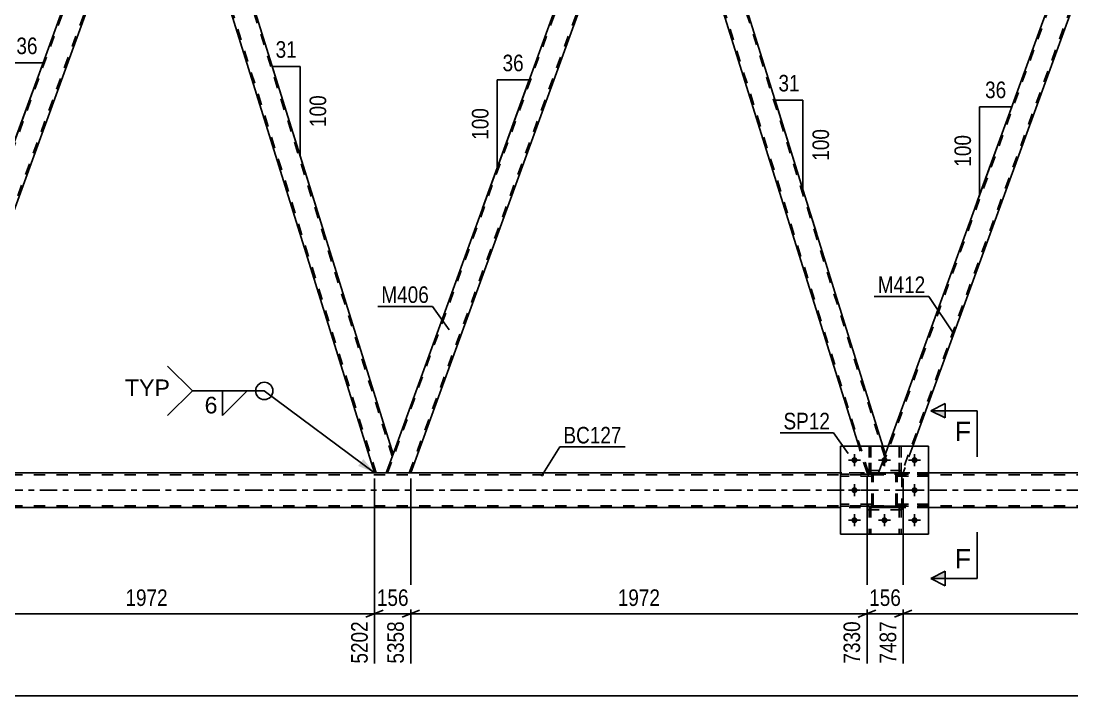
# Model space of a CAD drawing. Header units: millimetres. Extents: x -129 to 712, y -428 to 166.
# Drawn here: x 54 to 235.8, y -160.6 to -43.9 of the extents above; entities that cross this region are included whole.
import ezdxf

# ---------------------------------------------------------------- set-up
doc = ezdxf.new("R2010")
doc.units = ezdxf.units.MM
doc.linetypes.add('DXK_LINE_DOT2', pattern=[3.9198, 1.9599, -1.9599])
doc.linetypes.add('DXK_LINE_DOT3', pattern=[5.9187, 2.979, -0.9799, 0.9799, -0.9799])
doc.styles.add('Arial', font='ARIAL.TTF', dxfattribs={"height": 0.2})
doc.styles.add('Arial Narrow', font='ARIALN.TTF', dxfattribs={"height": 0.2})

# ---------------------------------------------------------------- blocks, each defined once
blk = doc.blocks.new('Part-232816670-5241 - 5056')
at = {"color": 2, "linetype": 'Continuous'}
for p, q in [((78.78, -5.25), (79.46, -3.4)), ((118.35, -118.75), (82.27, -3)), ((115.17, -122), (78.78, -5.25)), ((117.17, -122), (118.35, -118.75))]:
    blk.add_line(p, q, dxfattribs=at)
at = {"color": 7, "linetype": 'DXK_LINE_DOT2'}
for p, q in [((79.6, -3), (79.46, -3.4)), ((82.27, -3), (79.6, -3)), ((118.22, -119.12), (82.02, -3)), ((115.43, -122), (78.92, -4.88)), ((117.17, -122), (115.17, -122))]:
    blk.add_line(p, q, dxfattribs=at)
blk = doc.blocks.new('Bolt-232816670-5062 - 5056')
at = {"color": 1, "linetype": 'Continuous'}
for p, q in [((197.09, -119.8), (197.78, -119.8)), ((198.13, -118.76), (198.13, -119.45)), ((199.17, -119.8), (198.47, -119.8)), ((202.29, -119.8), (202.98, -119.8)), ((203.33, -118.76), (203.33, -119.45)), ((204.37, -119.8), (203.67, -119.8)), ((207.49, -119.8), (208.18, -119.8)), ((208.53, -118.76), (208.53, -119.45)), ((209.57, -119.8), (208.87, -119.8)), ((198.13, -120.84), (198.13, -120.14)), ((203.33, -120.84), (203.33, -120.14)), ((208.53, -120.84), (208.53, -120.14)), ((197.09, -125), (197.78, -125)), ((198.13, -123.96), (198.13, -124.65)), ((198.13, -126.04), (198.13, -125.34)), ((199.17, -125), (198.47, -125)), ((207.49, -125), (208.18, -125)), ((208.53, -123.96), (208.53, -124.65)), ((208.53, -126.04), (208.53, -125.34)), ((209.57, -125), (208.87, -125)), ((197.09, -130.2), (197.78, -130.2)), ((198.13, -129.16), (198.13, -129.85)), ((198.13, -131.24), (198.13, -130.54)), ((199.17, -130.2), (198.47, -130.2)), ((202.29, -130.2), (202.98, -130.2)), ((203.33, -129.16), (203.33, -129.85)), ((203.33, -131.24), (203.33, -130.54)), ((204.37, -130.2), (203.67, -130.2)), ((207.49, -130.2), (208.18, -130.2)), ((208.53, -129.16), (208.53, -129.85)), ((208.53, -131.24), (208.53, -130.54)), ((209.57, -130.2), (208.87, -130.2))]:
    blk.add_line(p, q, dxfattribs=at)
blk = doc.blocks.new('Bolt-232816670-5063 - 5056')
at = {"linetype": 'Continuous'}
for points in [[(198.65, -119.8, -1), (197.61, -119.8, -1)], [(203.85, -119.8, -1), (202.81, -119.8, -1)], [(209.05, -119.8, -1), (208.01, -119.8, -1)], [(198.65, -125, -1), (197.61, -125, -1)], [(209.05, -125, -1), (208.01, -125, -1)], [(198.65, -130.2, -1), (197.61, -130.2, -1)], [(203.85, -130.2, -1), (202.81, -130.2, -1)], [(209.05, -130.2, -1), (208.01, -130.2, -1)]]:
    blk.add_hatch(color=1, dxfattribs=at).paths.add_polyline_path(points)
at = {"color": 1, "linetype": 'Continuous'}
for p, q in [((199.17, -119.8), (197.09, -119.8)), ((198.13, -118.76), (198.13, -120.84)), ((204.37, -119.8), (202.29, -119.8)), ((203.33, -118.76), (203.33, -120.84)), ((209.57, -119.8), (207.49, -119.8)), ((208.53, -118.76), (208.53, -120.84)), ((199.17, -125), (197.09, -125)), ((198.13, -123.96), (198.13, -126.04)), ((209.57, -125), (207.49, -125)), ((208.53, -123.96), (208.53, -126.04)), ((199.17, -130.2), (197.09, -130.2)), ((198.13, -129.16), (198.13, -131.24)), ((204.37, -130.2), (202.29, -130.2)), ((203.33, -129.16), (203.33, -131.24)), ((209.57, -130.2), (207.49, -130.2)), ((208.53, -129.16), (208.53, -131.24))]:
    blk.add_line(p, q, dxfattribs=at)
blk = doc.blocks.new('Part-232816670-5119 - 5056')
at = {"color": 7, "linetype": 'DXK_LINE_DOT2'}
for p, q in [((599.14, -122.32), (-61.1, -122.32)), ((25.46, -122), (599.14, -122)), ((210.93, -122), (195.73, -122)), ((599.14, -127.68), (-61.1, -127.68)), ((210.93, -128), (195.73, -128))]:
    blk.add_line(p, q, dxfattribs=at)
at = {"color": 2, "linetype": 'Continuous'}
for p, q in [((195.73, -122), (40.66, -122)), ((451.14, -122), (210.93, -122)), ((195.73, -128), (40.66, -128)), ((451.14, -128), (210.93, -128))]:
    blk.add_line(p, q, dxfattribs=at)
at = {"color": 7, "linetype": 'DXK_LINE_DOT3'}
blk.add_line((-61.1, -125), (599.14, -125), dxfattribs=at)
blk = doc.blocks.new('Part-232816670-5138 - 5056')
at = {"color": 7, "linetype": 'DXK_LINE_DOT2'}
for p, q in [((200.68, -127.76), (201, -127.76)), ((200.68, -127.76), (200.68, -132.6)), ((200.68, -128.36), (201, -128.36)), ((201, -127.76), (201, -132.6)), ((201, -132.6), (200.68, -132.6))]:
    blk.add_line(p, q, dxfattribs=at)
blk = doc.blocks.new('Part-232816670-5141 - 5056')
at = {"color": 7, "linetype": 'DXK_LINE_DOT2'}
for p, q in [((205.88, -127.76), (206.2, -127.76)), ((205.88, -127.76), (205.88, -132.6)), ((205.88, -128.36), (206.2, -128.36)), ((206.2, -127.76), (206.2, -132.6)), ((206.2, -132.6), (205.88, -132.6))]:
    blk.add_line(p, q, dxfattribs=at)
blk = doc.blocks.new('Part-232816670-5209 - 5056')
at = {"color": 7, "linetype": 'DXK_LINE_DOT2'}
for p, q in [((201.13, -122.48), (201.16, -122.29)), ((201.16, -122.29), (201.13, -122.48)), ((201.13, -127.52), (201.13, -122.48)), ((201.37, -122.48), (201.39, -122.38)), ((201.37, -127.52), (201.37, -122.48)), ((201.39, -122.38), (201.44, -122.31)), ((201.42, -122.03), (201.61, -122)), ((201.61, -122), (201.42, -122.03)), ((201.44, -122.31), (201.52, -122.25)), ((201.52, -122.25), (201.61, -122.24)), ((205.05, -122), (201.61, -122)), ((201.61, -122.24), (205.05, -122.24)), ((205.05, -122), (205.23, -122.03)), ((205.23, -122.03), (205.05, -122)), ((205.05, -122.24), (205.14, -122.25)), ((205.14, -122.25), (205.22, -122.31)), ((205.22, -122.31), (205.27, -122.38)), ((205.27, -122.38), (205.29, -122.48)), ((205.29, -127.52), (205.29, -122.48)), ((205.49, -122.29), (205.53, -122.48)), ((205.53, -122.48), (205.49, -122.29)), ((205.53, -127.52), (205.53, -122.48)), ((201.16, -127.7), (201.13, -127.52)), ((201.13, -127.52), (201.16, -127.7)), ((201.39, -127.61), (201.37, -127.52)), ((201.44, -127.69), (201.39, -127.61)), ((201.61, -128), (201.42, -127.96)), ((201.42, -127.96), (201.61, -128)), ((201.52, -127.74), (201.44, -127.69)), ((201.61, -127.76), (201.52, -127.74)), ((205.05, -127.76), (201.61, -127.76)), ((205.05, -128), (201.61, -128)), ((205.14, -127.74), (205.05, -127.76)), ((205.23, -127.96), (205.05, -128)), ((205.05, -128), (205.23, -127.96)), ((205.22, -127.69), (205.14, -127.74)), ((205.27, -127.61), (205.22, -127.69)), ((205.29, -127.52), (205.27, -127.61)), ((205.53, -127.52), (205.49, -127.7)), ((205.49, -127.7), (205.53, -127.52))]:
    blk.add_line(p, q, dxfattribs=at)
at = {"color": 7, "linetype": 'DXK_LINE_DOT3'}
blk.add_line((203.33, -125), (203.33, -125), dxfattribs=at)
at = {"color": 7, "linetype": 'DXK_LINE_DOT2'}
for centre, start, end in [((201.61, -122.48), 112.5, 157.5), ((201.61, -122.48), 112.5, 157.5), ((205.05, -122.48), 22.5, 67.5), ((205.05, -122.48), 22.5, 67.5), ((201.61, -127.52), 202.5, 247.5), ((201.61, -127.52), 202.5, 247.5), ((205.05, -127.52), 292.5, 337.5), ((205.05, -127.52), 292.5, 337.5)]:
    blk.add_arc(centre, 0.48, start, end, dxfattribs=at)
blk = doc.blocks.new('Part-232816670-5236 - 5056')
at = {"color": 7, "linetype": 'DXK_LINE_DOT2'}
for p, q in [((32.29, -122), (75.6, -3)), ((36.04, -122), (79.35, -3)), ((75.2, -3.4), (75.35, -3)), ((79.6, -3), (75.35, -3)), ((78.78, -5.25), (79.6, -3)), ((32.03, -122), (33.71, -117.4)), ((36.29, -122), (37.97, -117.4)), ((36.29, -122), (32.03, -122))]:
    blk.add_line(p, q, dxfattribs=at)
at = {"color": 2, "linetype": 'Continuous'}
for p, q in [((33.71, -117.4), (75.2, -3.4)), ((37.97, -117.4), (78.78, -5.25))]:
    blk.add_line(p, q, dxfattribs=at)
blk = doc.blocks.new('Part-232816670-5246 - 5056')
at = {"color": 7, "linetype": 'DXK_LINE_DOT2'}
for p, q in [((117.42, -122), (160.74, -3)), ((121.17, -122), (164.48, -3)), ((164.74, -3), (160.48, -3)), ((163.92, -5.25), (164.74, -3)), ((117.17, -122), (118.35, -118.75)), ((121.42, -122), (117.17, -122))]:
    blk.add_line(p, q, dxfattribs=at)
at = {"color": 2, "linetype": 'Continuous'}
for p, q in [((118.35, -118.75), (160.48, -3)), ((121.42, -122), (163.92, -5.25))]:
    blk.add_line(p, q, dxfattribs=at)
blk = doc.blocks.new('Part-232816670-5251 - 5056')
at = {"color": 2, "linetype": 'Continuous'}
for p, q in [((164.74, -3), (163.92, -5.25)), ((203.06, -117.4), (167.41, -3)), ((198.87, -117.4), (163.92, -5.25))]:
    blk.add_line(p, q, dxfattribs=at)
at = {"color": 7, "linetype": 'DXK_LINE_DOT2'}
for p, q in [((167.41, -3), (164.74, -3)), ((203.35, -119.12), (167.16, -3)), ((200.56, -122), (164.05, -4.88)), ((200.31, -122), (198.87, -117.4)), ((203.49, -118.75), (203.06, -117.4)), ((202.3, -122), (203.49, -118.75)), ((200.31, -122), (202.3, -122))]:
    blk.add_line(p, q, dxfattribs=at)
blk = doc.blocks.new('Part-232816670-5256 - 5056')
at = {"color": 7, "linetype": 'DXK_LINE_DOT2'}
for p, q in [((246.6, -1), (202.56, -122)), ((250.34, -1), (206.31, -121.99)), ((250.6, -1), (249.05, -5.25)), ((203.98, -117.4), (202.3, -122)), ((208.24, -117.4), (206.56, -121.99)), ((206.56, -121.99), (202.3, -122))]:
    blk.add_line(p, q, dxfattribs=at)
at = {"color": 2, "linetype": 'Continuous'}
for p, q in [((246.34, -1), (203.98, -117.4)), ((246.34, -1), (250.6, -1)), ((249.05, -5.25), (208.24, -117.4))]:
    blk.add_line(p, q, dxfattribs=at)
blk = doc.blocks.new('Part-232816670-5416 - 5056')
at = {"color": 7, "linetype": 'DXK_LINE_DOT2'}
for p, q in [((201.13, -127.44), (195.73, -127.44)), ((195.73, -127.44), (195.73, -127.76)), ((201.13, -127.76), (195.73, -127.76)), ((200.53, -127.76), (200.53, -127.44)), ((201.13, -127.76), (201.13, -127.44))]:
    blk.add_line(p, q, dxfattribs=at)
blk = doc.blocks.new('Part-232816670-5319 - 5056')
at = {"color": 7, "linetype": 'DXK_LINE_DOT2'}
for p, q in [((206.33, -121.6), (200.33, -121.6)), ((200.33, -128.4), (200.33, -121.6)), ((206.33, -128.4), (206.33, -121.6)), ((206.33, -128.4), (200.33, -128.4))]:
    blk.add_line(p, q, dxfattribs=at)
blk = doc.blocks.new('Part-232816670-5320 - 5056')
at = {"color": 7, "linetype": 'DXK_LINE_DOT2'}
for p, q in [((206.33, -121.6), (200.33, -121.6)), ((200.33, -128.4), (200.33, -121.6)), ((206.33, -128.4), (206.33, -121.6)), ((206.33, -128.4), (200.33, -128.4))]:
    blk.add_line(p, q, dxfattribs=at)
blk = doc.blocks.new('Part-232816670-5321 - 5056')
at = {"color": 7, "linetype": 'DXK_LINE_DOT2'}
for p, q in [((201.13, -122.48), (201.16, -122.29)), ((201.16, -122.29), (201.13, -122.48)), ((201.13, -127.52), (201.13, -122.48)), ((201.37, -122.48), (201.39, -122.38)), ((201.37, -127.52), (201.37, -122.48)), ((201.39, -122.38), (201.44, -122.31)), ((201.42, -122.03), (201.61, -122)), ((201.61, -122), (201.42, -122.03)), ((201.44, -122.31), (201.52, -122.25)), ((201.52, -122.25), (201.61, -122.24)), ((205.05, -122), (201.61, -122)), ((201.61, -122.24), (205.05, -122.24)), ((205.05, -122), (205.23, -122.03)), ((205.23, -122.03), (205.05, -122)), ((205.05, -122.24), (205.14, -122.25)), ((205.14, -122.25), (205.22, -122.31)), ((205.22, -122.31), (205.27, -122.38)), ((205.27, -122.38), (205.29, -122.48)), ((205.29, -127.52), (205.29, -122.48)), ((205.49, -122.29), (205.53, -122.48)), ((205.53, -122.48), (205.49, -122.29)), ((205.53, -127.52), (205.53, -122.48)), ((201.16, -127.7), (201.13, -127.52)), ((201.13, -127.52), (201.16, -127.7)), ((201.39, -127.61), (201.37, -127.52)), ((201.44, -127.69), (201.39, -127.61)), ((201.61, -128), (201.42, -127.96)), ((201.42, -127.96), (201.61, -128)), ((201.52, -127.74), (201.44, -127.69)), ((201.61, -127.76), (201.52, -127.74)), ((205.05, -127.76), (201.61, -127.76)), ((205.05, -128), (201.61, -128)), ((205.14, -127.74), (205.05, -127.76)), ((205.23, -127.96), (205.05, -128)), ((205.05, -128), (205.23, -127.96)), ((205.22, -127.69), (205.14, -127.74)), ((205.27, -127.61), (205.22, -127.69)), ((205.29, -127.52), (205.27, -127.61)), ((205.53, -127.52), (205.49, -127.7)), ((205.49, -127.7), (205.53, -127.52))]:
    blk.add_line(p, q, dxfattribs=at)
at = {"color": 7, "linetype": 'DXK_LINE_DOT3'}
blk.add_line((203.33, -125), (203.33, -125), dxfattribs=at)
at = {"color": 7, "linetype": 'DXK_LINE_DOT2'}
for centre, start, end in [((201.61, -122.48), 112.5, 157.5), ((201.61, -122.48), 112.5, 157.5), ((205.05, -122.48), 22.5, 67.5), ((205.05, -122.48), 22.5, 67.5), ((201.61, -127.52), 202.5, 247.5), ((201.61, -127.52), 202.5, 247.5), ((205.05, -127.52), 292.5, 337.5), ((205.05, -127.52), 292.5, 337.5)]:
    blk.add_arc(centre, 0.48, start, end, dxfattribs=at)
blk = doc.blocks.new('Part-232816670-5322 - 5056')
at = {"color": 7, "linetype": 'DXK_LINE_DOT2'}
for p, q in [((195.73, -117.4), (195.73, -132.6)), ((195.73, -117.4), (210.93, -117.4)), ((210.93, -117.4), (210.93, -132.6)), ((195.73, -132.6), (210.93, -132.6))]:
    blk.add_line(p, q, dxfattribs=at)
blk = doc.blocks.new('Part-232816670-5440 - 5056')
at = {"color": 7, "linetype": 'DXK_LINE_DOT2'}
for p, q in [((200.68, -122.24), (200.68, -117.4)), ((200.68, -117.4), (201, -117.4)), ((201, -117.4), (201, -122.24)), ((200.68, -121.64), (201, -121.64)), ((201, -122.24), (200.68, -122.24))]:
    blk.add_line(p, q, dxfattribs=at)
blk = doc.blocks.new('Part-232816670-5327 - 5056')
at = {"color": 2, "linetype": 'Continuous'}
for p, q in [((210.93, -117.4), (195.73, -117.4)), ((195.73, -117.4), (195.73, -132.6)), ((210.93, -117.4), (210.93, -132.6)), ((210.93, -132.6), (195.73, -132.6))]:
    blk.add_line(p, q, dxfattribs=at)
blk = doc.blocks.new('Part-232816670-5385 - 5056')
at = {"color": 7, "linetype": 'DXK_LINE_DOT2'}
for p, q in [((206.2, -127.76), (205.88, -127.76)), ((205.88, -127.76), (205.88, -132.6)), ((205.88, -128.36), (206.2, -128.36)), ((206.2, -127.76), (206.2, -132.6)), ((205.88, -132.6), (206.2, -132.6))]:
    blk.add_line(p, q, dxfattribs=at)
blk = doc.blocks.new('Part-232816670-5388 - 5056')
at = {"color": 2, "linetype": 'Continuous'}
blk.add_line((201, -117.4), (200.68, -117.4), dxfattribs=at)
at = {"color": 7, "linetype": 'DXK_LINE_DOT2'}
for p, q in [((200.68, -117.4), (200.68, -122.24)), ((201, -122.24), (201, -117.4)), ((200.68, -121.64), (201, -121.64)), ((200.68, -122.24), (201, -122.24))]:
    blk.add_line(p, q, dxfattribs=at)
blk = doc.blocks.new('Part-232816670-5391 - 5056')
at = {"color": 2, "linetype": 'Continuous'}
blk.add_line((206.2, -117.4), (205.88, -117.4), dxfattribs=at)
at = {"color": 7, "linetype": 'DXK_LINE_DOT2'}
for p, q in [((205.88, -117.4), (205.88, -122.24)), ((206.2, -122.24), (206.2, -117.4)), ((205.88, -121.64), (206.2, -121.64)), ((205.88, -122.24), (206.2, -122.24))]:
    blk.add_line(p, q, dxfattribs=at)
blk = doc.blocks.new('Part-232816670-5394 - 5056')
at = {"color": 7, "linetype": 'DXK_LINE_DOT2'}
for p, q in [((201.13, -127.44), (195.73, -127.44)), ((195.73, -127.76), (195.73, -127.44)), ((201.13, -127.76), (195.73, -127.76)), ((200.53, -127.76), (200.53, -127.44)), ((201.13, -127.44), (201.13, -127.76))]:
    blk.add_line(p, q, dxfattribs=at)
blk = doc.blocks.new('Part-232816670-5397 - 5056')
at = {"color": 7, "linetype": 'DXK_LINE_DOT2'}
for p, q in [((201.13, -122.24), (195.73, -122.24)), ((195.73, -122.56), (195.73, -122.24)), ((201.13, -122.56), (195.73, -122.56)), ((200.53, -122.56), (200.53, -122.24)), ((201.13, -122.24), (201.13, -122.56))]:
    blk.add_line(p, q, dxfattribs=at)
blk = doc.blocks.new('Part-232816670-5400 - 5056')
at = {"color": 7, "linetype": 'DXK_LINE_DOT2'}
for p, q in [((205.53, -127.76), (205.53, -127.44)), ((205.53, -127.44), (210.93, -127.44)), ((210.93, -127.76), (205.53, -127.76)), ((206.13, -127.76), (206.13, -127.44)), ((210.93, -127.44), (210.93, -127.76))]:
    blk.add_line(p, q, dxfattribs=at)
blk = doc.blocks.new('Part-232816670-5415 - 5056')
at = {"color": 7, "linetype": 'DXK_LINE_DOT2'}
for p, q in [((205.88, -122.24), (205.88, -117.4)), ((205.88, -117.4), (206.2, -117.4)), ((206.2, -117.4), (206.2, -122.24)), ((205.88, -121.64), (206.2, -121.64)), ((206.2, -122.24), (205.88, -122.24))]:
    blk.add_line(p, q, dxfattribs=at)
blk = doc.blocks.new('Part-232816670-5419 - 5056')
at = {"color": 7, "linetype": 'DXK_LINE_DOT2'}
for p, q in [((201.13, -122.24), (195.73, -122.24)), ((195.73, -122.24), (195.73, -122.56)), ((201.13, -122.56), (195.73, -122.56)), ((200.53, -122.56), (200.53, -122.24)), ((201.13, -122.56), (201.13, -122.24))]:
    blk.add_line(p, q, dxfattribs=at)
blk = doc.blocks.new('Part-232816670-5422 - 5056')
at = {"color": 7, "linetype": 'DXK_LINE_DOT2'}
for p, q in [((210.93, -127.44), (205.53, -127.44)), ((205.53, -127.44), (205.53, -127.76)), ((205.53, -127.76), (210.93, -127.76)), ((206.13, -127.76), (206.13, -127.44)), ((210.93, -127.76), (210.93, -127.44))]:
    blk.add_line(p, q, dxfattribs=at)
blk = doc.blocks.new('Part-232816670-5425 - 5056')
at = {"color": 7, "linetype": 'DXK_LINE_DOT2'}
for p, q in [((210.93, -122.24), (205.53, -122.24)), ((205.53, -122.24), (205.53, -122.56)), ((205.53, -122.56), (210.93, -122.56)), ((206.13, -122.56), (206.13, -122.24)), ((210.93, -122.56), (210.93, -122.24))]:
    blk.add_line(p, q, dxfattribs=at)
blk = doc.blocks.new('Part-232816670-5428 - 5056')
at = {"color": 7, "linetype": 'DXK_LINE_DOT2'}
for p, q in [((201, -127.76), (200.68, -127.76)), ((200.68, -127.76), (200.68, -132.6)), ((200.68, -128.36), (201, -128.36)), ((201, -127.76), (201, -132.6)), ((200.68, -132.6), (201, -132.6))]:
    blk.add_line(p, q, dxfattribs=at)
blk = doc.blocks.new('Part-232816670-5431 - 5056')
at = {"color": 7, "linetype": 'DXK_LINE_DOT2'}
for p, q in [((205.53, -122.56), (205.53, -122.24)), ((205.53, -122.24), (210.93, -122.24)), ((210.93, -122.56), (205.53, -122.56)), ((206.13, -122.56), (206.13, -122.24)), ((210.93, -122.24), (210.93, -122.56))]:
    blk.add_line(p, q, dxfattribs=at)
blk = doc.blocks.new('StraightDimension-232816670-81070 - 5056')
at = {"color": 7, "linetype": 'Continuous'}
for p, q in [((121.42, -123), (121.42, -154.97)), ((200.31, -123), (200.31, -154.97)), ((122.92, -145.76), (119.92, -146.96)), ((121.42, -146.36), (200.31, -146.36)), ((198.81, -146.96), (201.81, -145.76))]:
    blk.add_line(p, q, dxfattribs=at)
at = {"color": 0}
blk.add_wipeout([(165.12, -145.61), (165.12, -141.41), (156.61, -141.41), (156.61, -145.61)], dxfattribs=at)
at = {"color": 0, "linetype": 'Continuous'}
blk.add_wipeout([(199.71, -147.06), (195.51, -147.06), (195.51, -155.57), (199.71, -155.57)], dxfattribs=at)
at = {"color": 3, "style": 'Arial Narrow'}
blk.add_text('1972', height=2.863, dxfattribs=at).set_placement((157.21, -145.01))
at = {"color": 3, "linetype": 'Continuous', "style": 'Arial Narrow'}
blk.add_text('7330', height=2.863, rotation=90.0002, dxfattribs=at).set_placement((199.11, -154.97))
blk = doc.blocks.new('StraightDimension-232816670-81068 - 5056')
at = {"color": 7, "linetype": 'Continuous'}
for p, q in [((206.56, -122.99), (206.56, -154.97)), ((285.44, -123), (285.44, -154.97)), ((208.06, -145.76), (205.06, -146.96)), ((206.56, -146.36), (285.44, -146.36)), ((283.94, -146.96), (286.94, -145.76))]:
    blk.add_line(p, q, dxfattribs=at)
at = {"color": 0}
blk.add_wipeout([(250.26, -145.61), (250.26, -141.41), (241.75, -141.41), (241.75, -145.61)], dxfattribs=at)
at = {"color": 0, "linetype": 'Continuous'}
blk.add_wipeout([(284.84, -147.06), (280.64, -147.06), (280.64, -155.57), (284.84, -155.57)], dxfattribs=at)
at = {"color": 3, "style": 'Arial Narrow'}
blk.add_text('1972', height=2.863, dxfattribs=at).set_placement((242.35, -145.01))
at = {"color": 3, "linetype": 'Continuous', "style": 'Arial Narrow'}
blk.add_text('9459', height=2.863, rotation=90.0002, dxfattribs=at).set_placement((284.24, -154.97))
blk = doc.blocks.new('AngleDimension-232816670-38315 - 5056')
at = {"color": 7, "linetype": 'Continuous'}
for p, q in [((189.24, -57.57), (184.42, -57.57)), ((189.24, -73.04), (184.42, -57.57)), ((189.24, -73.04), (189.24, -57.57)), ((191.57, -80.52), (189.24, -73.04))]:
    blk.add_line(p, q, dxfattribs=at)
at = {"color": 0}
for points in [[(189.25, -56.67), (189.25, -52.47), (184.4, -52.47), (184.4, -56.67)], [(194.34, -61.96), (190.14, -61.96), (190.14, -68.65), (194.34, -68.65)]]:
    blk.add_wipeout(points, dxfattribs=at)
at = {"color": 3, "style": 'Arial Narrow'}
blk.add_text('31', height=2.863, dxfattribs=at).set_placement((185, -56.07))
blk.add_text('100', height=2.863, rotation=90.0002, dxfattribs=at).set_placement((193.74, -68.05))
blk = doc.blocks.new('AngleDimension-232816670-62075 - 5056')
at = {"color": 7, "linetype": 'Continuous'}
for p, q in [((52.29, -51.12), (57.83, -51.12)), ((52.29, -66.34), (57.83, -51.12)), ((52.29, -66.34), (52.29, -51.12)), ((47.95, -78.27), (52.29, -66.34))]:
    blk.add_line(p, q, dxfattribs=at)
at = {"color": 0}
for points in [[(57.49, -50.22), (57.49, -46.02), (52.63, -46.02), (52.63, -50.22)], [(51.39, -55.39), (47.19, -55.39), (47.19, -62.07), (51.39, -62.07)]]:
    blk.add_wipeout(points, dxfattribs=at)
at = {"color": 3, "style": 'Arial Narrow'}
blk.add_text('36', height=2.863, dxfattribs=at).set_placement((53.23, -49.62))
blk.add_text('100', height=2.863, rotation=90.0002, dxfattribs=at).set_placement((50.79, -61.47))
blk = doc.blocks.new('AngleDimension-232816670-62103 - 5056')
at = {"color": 7, "linetype": 'Continuous'}
for p, q in [((219.79, -58.73), (225.33, -58.73)), ((219.79, -73.95), (225.33, -58.73)), ((219.79, -73.95), (219.79, -58.73)), ((218.95, -76.27), (219.79, -73.95))]:
    blk.add_line(p, q, dxfattribs=at)
at = {"color": 0}
for points in [[(224.99, -57.83), (224.99, -53.63), (220.13, -53.63), (220.13, -57.83)], [(218.89, -63), (214.69, -63), (214.69, -69.68), (218.89, -69.68)]]:
    blk.add_wipeout(points, dxfattribs=at)
at = {"color": 3, "style": 'Arial Narrow'}
blk.add_text('36', height=2.863, dxfattribs=at).set_placement((220.73, -57.23))
blk.add_text('100', height=2.863, rotation=90.0002, dxfattribs=at).set_placement((218.29, -69.08))
blk = doc.blocks.new('StraightDimension-232816670-79061 - 5056')
at = {"color": 7, "linetype": 'Continuous'}
blk.add_line((-74, -160.57), (657.63, -160.57), dxfattribs=at)
blk = doc.blocks.new('AngleDimension-232816670-38301 - 5056')
at = {"color": 7, "linetype": 'Continuous'}
for p, q in [((102.29, -51.75), (97.47, -51.75)), ((102.29, -67.21), (97.47, -51.75)), ((102.29, -67.21), (102.29, -51.75)), ((106.44, -80.52), (102.29, -67.21))]:
    blk.add_line(p, q, dxfattribs=at)
at = {"color": 0}
for points in [[(102.31, -50.85), (102.31, -46.65), (97.45, -46.65), (97.45, -50.85)], [(107.39, -56.14), (103.19, -56.14), (103.19, -62.82), (107.39, -62.82)]]:
    blk.add_wipeout(points, dxfattribs=at)
at = {"color": 3, "style": 'Arial Narrow'}
blk.add_text('31', height=2.863, dxfattribs=at).set_placement((98.05, -50.25))
blk.add_text('100', height=2.863, rotation=90.0002, dxfattribs=at).set_placement((106.79, -62.22))
blk = doc.blocks.new('AngleDimension-232816670-62089 - 5056')
at = {"color": 7, "linetype": 'Continuous'}
for p, q in [((136.35, -54.08), (141.89, -54.08)), ((136.35, -69.3), (141.89, -54.08)), ((136.35, -69.3), (136.35, -54.08)), ((133.81, -76.27), (136.35, -69.3))]:
    blk.add_line(p, q, dxfattribs=at)
at = {"color": 0}
for points in [[(141.55, -53.18), (141.55, -48.98), (136.69, -48.98), (136.69, -53.18)], [(135.45, -58.35), (131.25, -58.35), (131.25, -65.03), (135.45, -65.03)]]:
    blk.add_wipeout(points, dxfattribs=at)
at = {"color": 3, "style": 'Arial Narrow'}
blk.add_text('36', height=2.863, dxfattribs=at).set_placement((137.29, -52.58))
blk.add_text('100', height=2.863, rotation=90.0002, dxfattribs=at).set_placement((134.85, -64.43))
blk = doc.blocks.new('StraightDimension-232816670-81069 - 5056')
at = {"color": 7, "linetype": 'Continuous'}
for p, q in [((200.31, -123), (200.31, -154.97)), ((206.56, -122.99), (206.56, -154.97)), ((198.81, -146.96), (201.81, -145.76)), ((200.31, -146.36), (206.56, -146.36)), ((208.06, -145.76), (205.06, -146.96))]:
    blk.add_line(p, q, dxfattribs=at)
at = {"color": 0}
blk.add_wipeout([(206.78, -145.61), (206.78, -141.41), (200.09, -141.41), (200.09, -145.61)], dxfattribs=at)
at = {"color": 0, "linetype": 'Continuous'}
blk.add_wipeout([(205.96, -147.06), (201.76, -147.06), (201.76, -155.57), (205.96, -155.57)], dxfattribs=at)
at = {"color": 3, "style": 'Arial Narrow'}
blk.add_text('156', height=2.863, dxfattribs=at).set_placement((200.69, -145.01))
at = {"color": 3, "linetype": 'Continuous', "style": 'Arial Narrow'}
blk.add_text('7487', height=2.863, rotation=90.0002, dxfattribs=at).set_placement((205.36, -154.97))
blk = doc.blocks.new('StraightDimension-232816670-81071 - 5056')
at = {"color": 7, "linetype": 'Continuous'}
for p, q in [((115.17, -123), (115.17, -154.97)), ((121.42, -123), (121.42, -154.97)), ((113.67, -146.96), (116.67, -145.76)), ((115.17, -146.36), (121.42, -146.36)), ((122.92, -145.76), (119.92, -146.96))]:
    blk.add_line(p, q, dxfattribs=at)
at = {"color": 0}
blk.add_wipeout([(121.64, -145.61), (121.64, -141.41), (114.96, -141.41), (114.96, -145.61)], dxfattribs=at)
at = {"color": 0, "linetype": 'Continuous'}
blk.add_wipeout([(120.82, -147.06), (116.62, -147.06), (116.62, -155.57), (120.82, -155.57)], dxfattribs=at)
at = {"color": 3, "style": 'Arial Narrow'}
blk.add_text('156', height=2.863, dxfattribs=at).set_placement((115.56, -145.01))
at = {"color": 3, "linetype": 'Continuous', "style": 'Arial Narrow'}
blk.add_text('5358', height=2.863, rotation=90.0002, dxfattribs=at).set_placement((120.22, -154.97))
blk = doc.blocks.new('StraightDimension-232816670-81072 - 5056')
at = {"color": 7, "linetype": 'Continuous'}
for p, q in [((36.29, -123), (36.29, -154.97)), ((115.17, -123), (115.17, -154.97)), ((37.79, -145.76), (34.79, -146.96)), ((36.29, -146.36), (115.17, -146.36)), ((113.67, -146.96), (116.67, -145.76))]:
    blk.add_line(p, q, dxfattribs=at)
at = {"color": 0}
blk.add_wipeout([(79.99, -145.61), (79.99, -141.41), (71.48, -141.41), (71.48, -145.61)], dxfattribs=at)
at = {"color": 0, "linetype": 'Continuous'}
blk.add_wipeout([(114.57, -147.06), (110.37, -147.06), (110.37, -155.57), (114.57, -155.57)], dxfattribs=at)
at = {"color": 3, "style": 'Arial Narrow'}
blk.add_text('1972', height=2.863, dxfattribs=at).set_placement((72.08, -145.01))
at = {"color": 3, "linetype": 'Continuous', "style": 'Arial Narrow'}
blk.add_text('5202', height=2.863, rotation=90.0002, dxfattribs=at).set_placement((113.97, -154.97))
blk = doc.blocks.new('SectionMark-232816670-6625 - 5056')
at = {"linetype": 'Continuous'}
for points in [[(213.83, -111.26), (213.83, -112.51), (211.33, -111.26)], [(213.83, -139.02), (213.83, -140.27), (211.33, -140.27)]]:
    blk.add_hatch(color=6, dxfattribs=at).paths.add_polyline_path(points)
at = {"color": 6, "linetype": 'Continuous'}
for p, q in [((211.33, -111.26), (213.83, -110.01)), ((213.83, -112.51), (213.83, -110.01)), ((219.33, -111.26), (211.33, -111.26)), ((211.33, -111.26), (213.83, -112.51)), ((219.33, -111.26), (219.33, -119.26)), ((219.33, -140.27), (219.33, -132.27)), ((211.33, -140.27), (213.83, -139.02)), ((213.83, -139.02), (213.83, -141.52)), ((219.33, -140.27), (211.33, -140.27)), ((213.83, -141.52), (211.33, -140.27))]:
    blk.add_line(p, q, dxfattribs=at)
at = {"color": 0, "linetype": 'Continuous'}
for points in [[(218.33, -116.51), (218.33, -113.01), (215.48, -113.01), (215.48, -116.51)], [(218.33, -138.52), (218.33, -135.02), (215.48, -135.02), (215.48, -138.52)]]:
    blk.add_wipeout(points, dxfattribs=at)
at = {"color": 3, "linetype": 'Continuous', "style": 'Arial'}
for p in [(215.48, -116.51), (215.48, -138.52)]:
    blk.add_text('F', height=3.34, dxfattribs=at).set_placement(p)
blk = doc.blocks.new('Mark-232816670-5115 - 5056')
at = {"color": 0}
blk.add_wipeout([(157.87, -116.92), (157.87, -113.92), (147.82, -113.92), (147.82, -116.92)], dxfattribs=at)
blk.add_wipeout([(157.87, -116.92), (157.87, -113.92), (147.82, -113.92), (147.82, -116.92)], dxfattribs=at)
at = {"color": 30, "linetype": 'Continuous'}
for p, q in [((144.04, -122.6), (147.22, -117.52)), ((147.22, -117.52), (158.47, -117.52))]:
    blk.add_line(p, q, dxfattribs=at)
at = {"color": 3, "style": 'Arial Narrow'}
blk.add_text('BC127', height=2.863, dxfattribs=at).set_placement((147.82, -116.92))
blk = doc.blocks.new('Mark-232816670-5323 - 5056')
at = {"color": 0}
blk.add_wipeout([(193.91, -114.48), (193.91, -111.48), (185.87, -111.48), (185.87, -114.48)], dxfattribs=at)
blk.add_wipeout([(193.91, -114.48), (193.91, -111.48), (185.87, -111.48), (185.87, -114.48)], dxfattribs=at)
at = {"color": 30, "linetype": 'Continuous'}
for p in [(185.27, -115.08), (197.04, -118.66)]:
    blk.add_line(p, (194.51, -115.08), dxfattribs=at)
at = {"color": 3, "style": 'Arial Narrow'}
blk.add_text('SP12', height=2.863, dxfattribs=at).set_placement((185.87, -114.48))
blk = doc.blocks.new('WeldMark-232816670-62376 - 5056')
at = {"linetype": 'Continuous'}
blk.add_hatch(color=30, dxfattribs=at).paths.add_polyline_path([(113.21, -119.61), (115.17, -122), (112.32, -120.81)])
at = {"color": 3, "linetype": 'Continuous'}
for q in [(79.38, -103.54), (79.38, -112.11)]:
    blk.add_line((83.67, -107.83), q, dxfattribs=at)
at = {"color": 30, "linetype": 'Continuous'}
blk.add_line((115.17, -122), (96.09, -107.83), dxfattribs=at)
at = {"color": 3, "linetype": 'Continuous'}
for start, end in [(90, 270), (270, 90)]:
    blk.add_arc((96.09, -107.83), 1.5, start, end, dxfattribs=at)
at = {"color": 0}
blk.add_wipeout([(88.19, -111.93), (88.19, -108.53), (85.57, -108.53), (85.57, -111.93)], dxfattribs=at)
at = {"color": 30, "linetype": 'Continuous'}
blk.add_line((83.67, -107.83), (96.09, -107.83), dxfattribs=at)
at = {"color": 3, "linetype": 'Continuous'}
for p, q in [((88.85, -107.83), (93.14, -107.83)), ((93.14, -107.83), (88.85, -112.11)), ((88.85, -112.11), (88.85, -107.83))]:
    blk.add_line(p, q, dxfattribs=at)
at = {"color": 3, "style": 'Arial'}
blk.add_text('6', height=2.87, dxfattribs=at).set_placement((85.77, -111.73))
at = {"color": 0, "linetype": 'Continuous'}
blk.add_wipeout([(79.77, -108.73), (79.77, -105.73), (71.99, -105.73), (71.99, -108.73)], dxfattribs=at)
blk.add_wipeout([(79.77, -108.73), (79.77, -105.73), (71.99, -105.73), (71.99, -108.73)], dxfattribs=at)
at = {"color": 3, "linetype": 'Continuous', "style": 'Arial'}
blk.add_text('TYP', height=2.865, dxfattribs=at).set_placement((71.99, -108.73))
blk = doc.blocks.new('Mark-232816670-38139 - 5056')
at = {"color": 0}
blk.add_wipeout([(124.55, -92.63), (124.55, -89.63), (116.33, -89.63), (116.33, -92.63)], dxfattribs=at)
blk.add_wipeout([(124.55, -92.63), (124.55, -89.63), (116.33, -89.63), (116.33, -92.63)], dxfattribs=at)
at = {"color": 30, "linetype": 'Continuous'}
for p in [(115.73, -93.23), (128.07, -97.26)]:
    blk.add_line(p, (125.15, -93.23), dxfattribs=at)
at = {"color": 3, "style": 'Arial Narrow'}
blk.add_text('M406', height=2.863, dxfattribs=at).set_placement((116.33, -92.63))
blk = doc.blocks.new('Mark-232816670-38145 - 5056')
at = {"color": 0}
blk.add_wipeout([(210.39, -90.92), (210.39, -87.92), (202.17, -87.92), (202.17, -90.92)], dxfattribs=at)
blk.add_wipeout([(210.39, -90.92), (210.39, -87.92), (202.17, -87.92), (202.17, -90.92)], dxfattribs=at)
at = {"color": 30, "linetype": 'Continuous'}
for p in [(201.57, -91.52), (215.31, -97.96)]:
    blk.add_line(p, (210.99, -91.52), dxfattribs=at)
at = {"color": 3, "style": 'Arial Narrow'}
blk.add_text('M412', height=2.863, dxfattribs=at).set_placement((202.17, -90.92))

msp = doc.modelspace()

# ---------------------------------------------------------------- block references
for name in ['Part-232816670-5256 - 5056', 'Part-232816670-5236 - 5056', 'Part-232816670-5241 - 5056', 'Part-232816670-5246 - 5056', 'Part-232816670-5251 - 5056', 'Part-232816670-5322 - 5056', 'Part-232816670-5327 - 5056', 'Part-232816670-5440 - 5056', 'Part-232816670-5388 - 5056', 'Part-232816670-5391 - 5056', 'Part-232816670-5415 - 5056', 'Bolt-232816670-5062 - 5056', 'Bolt-232816670-5063 - 5056', 'Part-232816670-5319 - 5056', 'Part-232816670-5320 - 5056', 'Part-232816670-5119 - 5056', 'Part-232816670-5397 - 5056', 'Part-232816670-5419 - 5056', 'Part-232816670-5209 - 5056', 'Part-232816670-5321 - 5056', 'Part-232816670-5425 - 5056', 'Part-232816670-5431 - 5056', 'Part-232816670-5416 - 5056', 'Part-232816670-5394 - 5056', 'Part-232816670-5138 - 5056', 'Part-232816670-5428 - 5056', 'Part-232816670-5400 - 5056', 'Part-232816670-5422 - 5056', 'Part-232816670-5141 - 5056', 'Part-232816670-5385 - 5056']:
    msp.add_blockref(name, (0, 0))

# ---------------------------------------------------------------- next in the draw order: block references
for name in ['AngleDimension-232816670-62075 - 5056', 'AngleDimension-232816670-38315 - 5056', 'AngleDimension-232816670-62103 - 5056', 'StraightDimension-232816670-81070 - 5056', 'StraightDimension-232816670-81068 - 5056']:
    msp.add_blockref(name, (0, 0))

# ---------------------------------------------------------------- next in the draw order: block references
msp.add_blockref('StraightDimension-232816670-79061 - 5056', (0, 0))

# ---------------------------------------------------------------- next in the draw order: block references
for name in ['AngleDimension-232816670-38301 - 5056', 'AngleDimension-232816670-62089 - 5056', 'Mark-232816670-38145 - 5056', 'Mark-232816670-38139 - 5056', 'WeldMark-232816670-62376 - 5056', 'SectionMark-232816670-6625 - 5056', 'Mark-232816670-5323 - 5056', 'Mark-232816670-5115 - 5056', 'StraightDimension-232816670-81071 - 5056', 'StraightDimension-232816670-81069 - 5056']:
    msp.add_blockref(name, (0, 0))

# ---------------------------------------------------------------- next in the draw order: block references
msp.add_blockref('StraightDimension-232816670-81072 - 5056', (0, 0))

doc.saveas('drawing.dxf')
